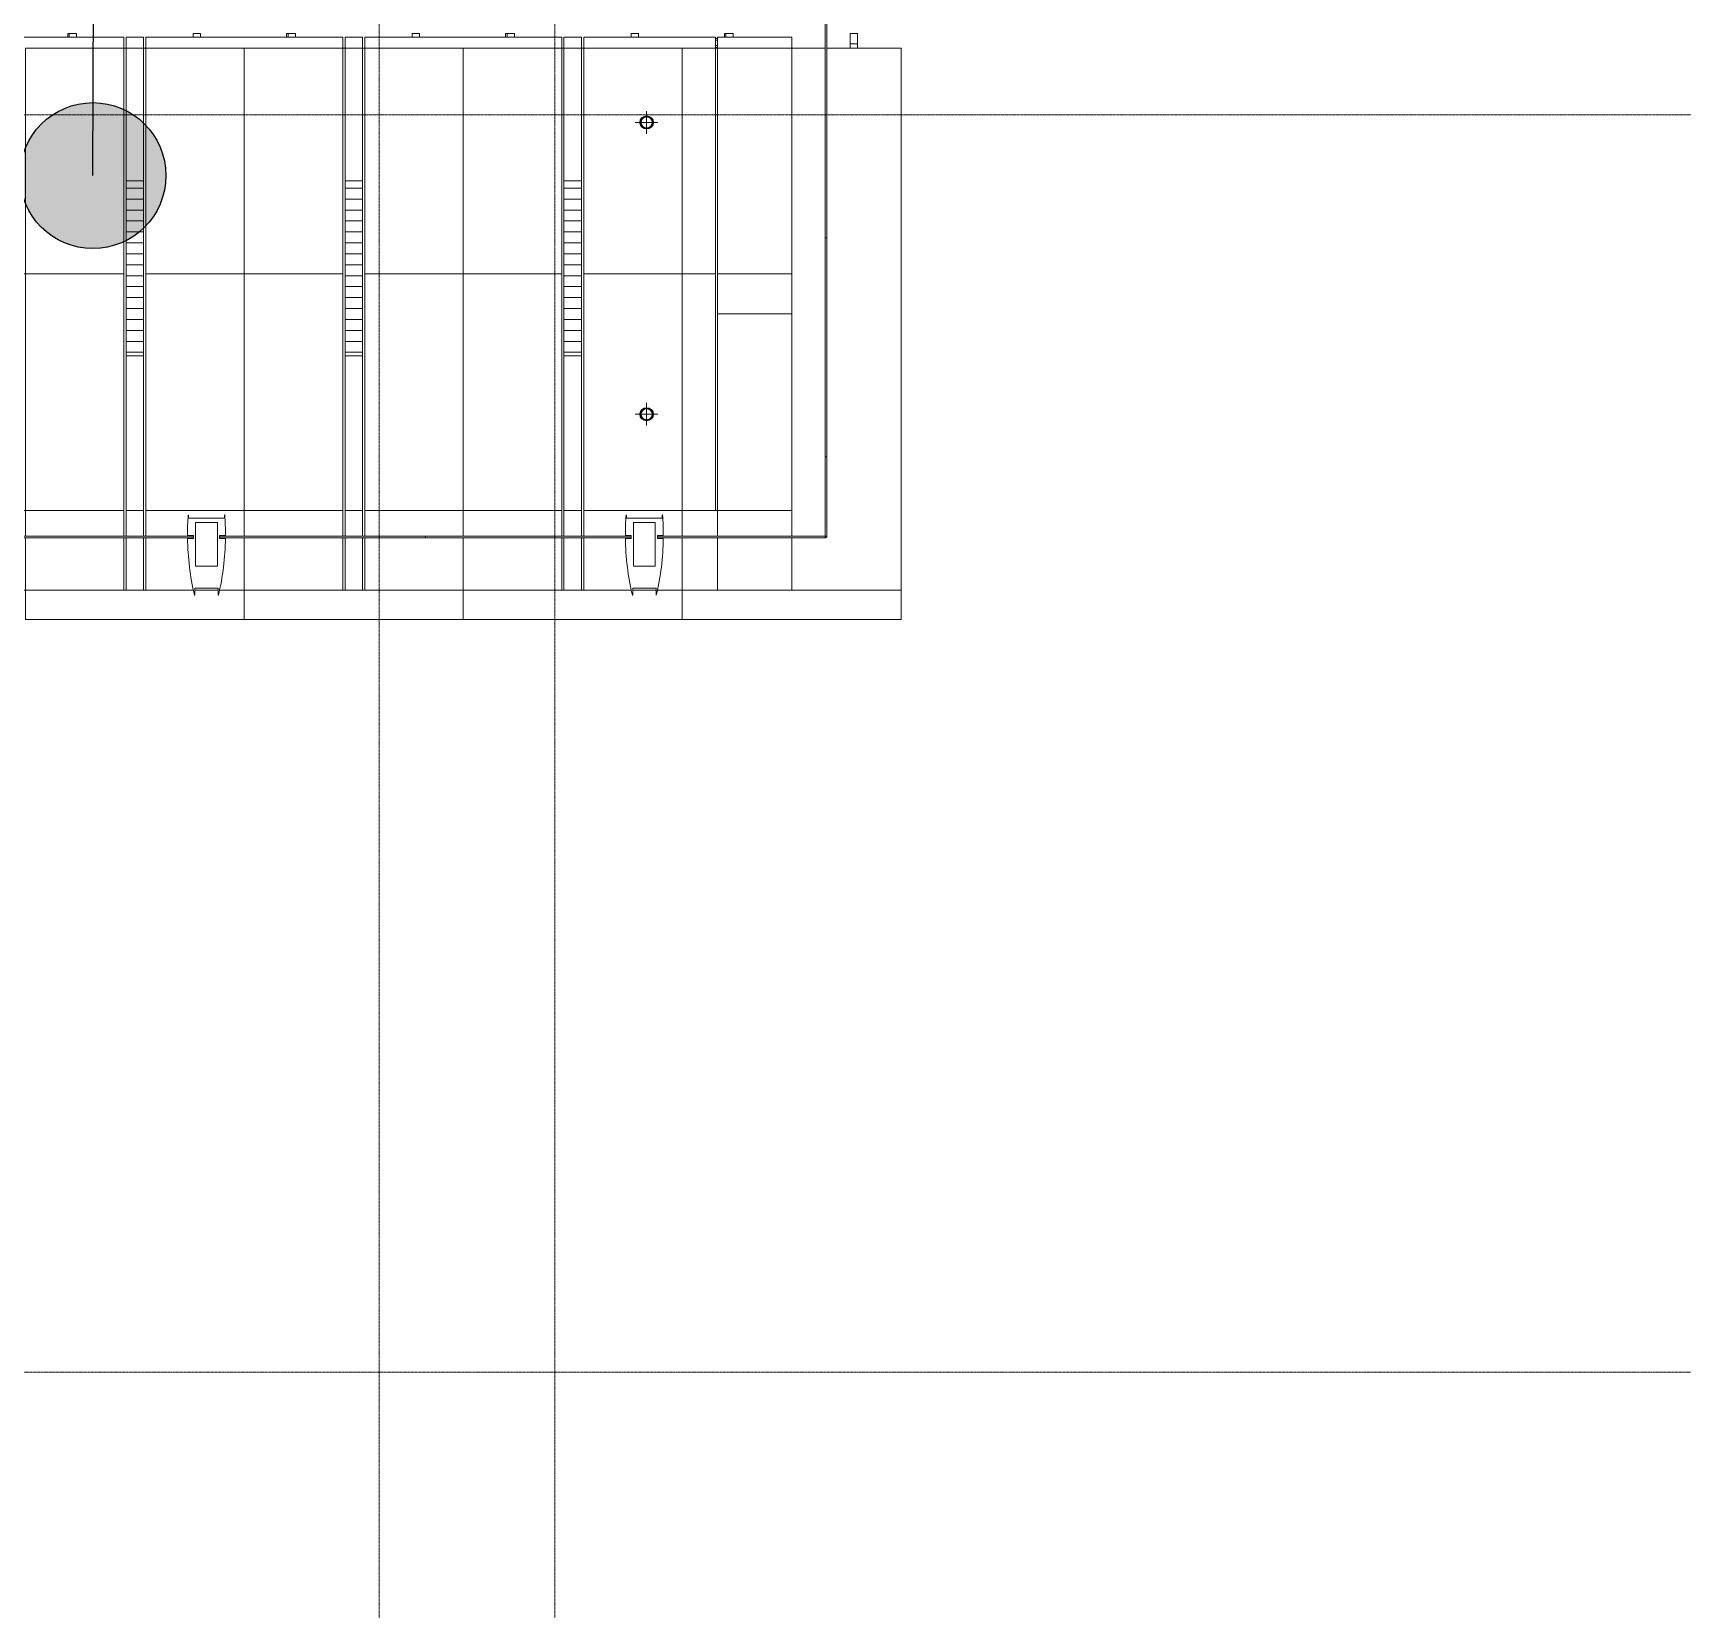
# Model space of a CAD drawing. Header units: millimetres. Extents: x 984 to 425800, y -34355 to 59419.
# Drawn here: x 144643 to 155948, y 1956 to 12756 of the extents above; entities that cross this region are included whole.
import ezdxf

# ---------------------------------------------------------------- set-up
doc = ezdxf.new("R2010")
doc.units = ezdxf.units.MM
doc.linetypes.add('DPA_Grid _ Level 100', pattern=[10, 5.5, -1.6, 1.3, -1.6])
for name, color, linetype, lineweight in [('A-DETL-GENF', 2, 'Continuous', 35), ('A-GLAZ-CURT', 2, 'Continuous', 9), ('A-GLAZ-CWMG', 2, 'Continuous', 9), ('A-ROOM-IDEN', 3, 'Continuous', 25), ('E-LITE-EQPM', 2, 'Continuous', 9), ('S-GRID', 251, 'Continuous', 9)]:
    doc.layers.add(name, color=color, linetype=linetype, lineweight=lineweight)

# ---------------------------------------------------------------- blocks, each defined once
blk = doc.blocks.new('DPA_CP_Entrance Canopy Lower - Depth 4200-V4-4110-01 GROUND LEVEL - REFLECTED CEILING PLAN')
at = {"layer": 'A-GLAZ-CURT'}
for p, q in [((-878507, 12652), (-878507, 9308)), ((-877007, 12652), (-878507, 12652)), ((-877817, 12652), (-877832, 12652)), ((-877817, 12652), (-877832, 12652)), ((-877817, 12652), (-877832, 12652)), ((-877682, 12652), (-877697, 12652)), ((-877682, 12652), (-877697, 12652)), ((-877682, 12652), (-877697, 12652)), ((-877007, 9308), (-877007, 12652)), ((-878507, 9296), (-878507, 8937)), ((-877007, 8937), (-877007, 9296)), ((-878507, 8937), (-878507, 8737)), ((-878507, 8737), (-878507, 8937)), ((-877355, 8937), (-878507, 8937)), ((-877355, 8937), (-878507, 8937)), ((-877186, 8937), (-877347, 8937)), ((-877186, 8937), (-877347, 8937)), ((-877007, 8937), (-877178, 8937)), ((-877007, 8937), (-877178, 8937)), ((-877007, 8937), (-877007, 8737)), ((-877007, 8737), (-877007, 8937)), ((-877007, 8737), (-878507, 8737)), ((-877007, 8737), (-878507, 8737))]:
    blk.add_line(p, q, dxfattribs=at)
blk = doc.blocks.new('DPA_CP_Entrance Canopy Lower - Depth 4200-V2-4110-01 GROUND LEVEL - REFLECTED CEILING PLAN')
at = {"layer": 'A-GLAZ-CURT'}
for p, q in [((-883007, 12652), (-883007, 9308)), ((-881507, 12652), (-883007, 12652)), ((-882317, 12652), (-882332, 12652)), ((-882317, 12652), (-882332, 12652)), ((-882317, 12652), (-882332, 12652)), ((-882182, 12652), (-882197, 12652)), ((-882182, 12652), (-882197, 12652)), ((-882182, 12652), (-882197, 12652)), ((-881507, 9308), (-881507, 12652)), ((-883007, 9296), (-883007, 8937)), ((-881507, 8937), (-881507, 9296)), ((-883007, 8937), (-883007, 8737)), ((-883007, 8737), (-883007, 8937)), ((-881507, 8937), (-883007, 8937)), ((-881507, 8937), (-883007, 8937)), ((-881507, 8937), (-881507, 8737)), ((-881507, 8737), (-881507, 8937)), ((-881507, 8737), (-883007, 8737)), ((-881507, 8737), (-883007, 8737))]:
    blk.add_line(p, q, dxfattribs=at)
blk = doc.blocks.new('DPA_CP_Entrance Canopy Lower - Depth 4200-V5-4110-01 GROUND LEVEL - REFLECTED CEILING PLAN')
at = {"layer": 'A-GLAZ-CURT'}
for p, q in [((-868007, 12652), (-868007, 9308)), ((-867028, 12652), (-868007, 12652)), ((-867766, 12652), (-867778, 12652)), ((-867766, 12652), (-867778, 12652)), ((-867766, 12652), (-867778, 12652)), ((-867028, 12652), (-867257, 12652)), ((-867028, 12652), (-867257, 12652)), ((-867028, 12652), (-867257, 12652)), ((-866507, 12652), (-867016, 12652)), ((-866507, 12652), (-867016, 12652)), ((-866507, 12652), (-867016, 12652)), ((-866507, 12652), (-867016, 12652)), ((-866557, 12652), (-866507, 12652)), ((-866507, 12652), (-866557, 12652)), ((-866507, 9288), (-866507, 12652)), ((-866507, 12652), (-866507, 9287)), ((-866507, 12652), (-866507, 9337)), ((-866507, 9337), (-866507, 12652)), ((-866507, 8937), (-866507, 12652)), ((-866507, 12652), (-866507, 8992)), ((-868007, 9296), (-868007, 8937)), ((-866507, 9317), (-866507, 9337)), ((-866507, 9337), (-866507, 9312)), ((-866507, 9072), (-866507, 9317)), ((-866507, 9312), (-866507, 9077)), ((-866507, 9077), (-866507, 8987)), ((-866507, 8992), (-866507, 9072)), ((-868007, 8937), (-868007, 8737)), ((-868007, 8737), (-868007, 8937)), ((-866507, 8937), (-868007, 8937)), ((-866507, 8937), (-868007, 8937)), ((-866507, 8992), (-866507, 9022)), ((-866507, 9022), (-866507, 8992)), ((-866507, 9017), (-866507, 8737)), ((-866507, 8987), (-866507, 9017)), ((-866507, 8737), (-866507, 8987)), ((-866507, 8987), (-866507, 8937)), ((-866507, 8737), (-868007, 8737)), ((-866507, 8737), (-868007, 8737))]:
    blk.add_line(p, q, dxfattribs=at)
blk = doc.blocks.new('System Panel - Entrance Glazed 12mm-14851400-4110-01 GROUND LEVEL - REFLECTED CEILING PLAN')
at = {"layer": 'A-GLAZ-CURT'}
for p, q in [((-750, -6), (-750, 6)), ((-750, 6), (750, 6)), ((750, 6), (750, -6)), ((750, -6), (-750, -6))]:
    blk.add_line(p, q, dxfattribs=at)
blk = doc.blocks.new('System Panel - Entrance Glazed 12mm-14851401-4110-01 GROUND LEVEL - REFLECTED CEILING PLAN')
at = {"layer": 'A-GLAZ-CURT'}
for p, q in [((-750, -6), (-750, 6)), ((-750, 6), (750, 6)), ((750, 6), (750, -6)), ((750, -6), (-750, -6))]:
    blk.add_line(p, q, dxfattribs=at)
blk = doc.blocks.new('System Panel - Entrance Glazed 12mm-14851402-4110-01 GROUND LEVEL - REFLECTED CEILING PLAN')
at = {"layer": 'A-GLAZ-CURT'}
for p, q in [((-275, -6), (-275, 6)), ((-275, 6), (275, 6)), ((275, 6), (275, -6)), ((275, -6), (-275, -6))]:
    blk.add_line(p, q, dxfattribs=at)
blk = doc.blocks.new('System Panel - Entrance Glazed 12mm-14851403-4110-01 GROUND LEVEL - REFLECTED CEILING PLAN')
at = {"layer": 'A-GLAZ-CURT'}
for p, q in [((-577, -6), (-577, 6)), ((-577, 6), (577, 6)), ((577, 6), (577, -6)), ((577, -6), (-577, -6))]:
    blk.add_line(p, q, dxfattribs=at)
blk = doc.blocks.new('System Panel - Entrance Glazed 12mm-14851404-4110-01 GROUND LEVEL - REFLECTED CEILING PLAN')
at = {"layer": 'A-GLAZ-CURT'}
for p, q in [((-705, -6), (-705, 6)), ((-705, 6), (705, 6)), ((705, 6), (705, -6)), ((705, -6), (-705, -6))]:
    blk.add_line(p, q, dxfattribs=at)
blk = doc.blocks.new('Rectangular Mullion - 250x550mm-5766523-4110-01 GROUND LEVEL - REFLECTED CEILING PLAN')
at = {"layer": 'A-DETL-GENF', "lineweight": 9}
for p, q in [((-125, 151), (-123, 151)), ((-125, 151), (-123, 151)), ((-75, -200), (-75, 100)), ((-75, 100), (75, 100)), ((75, -200), (75, 100)), ((-75, -200), (75, -200))]:
    blk.add_line(p, q, dxfattribs=at)
blk = doc.blocks.new('Rectangular Mullion - Mullion_Entrance Column Glass-14851399-4110-01 GROUND LEVEL - REFLECTED CEILING PLAN')
at = {"layer": 'A-GLAZ-CWMG'}
for p, q in [((-123, 150), (-125, 150)), ((-123, 130), (-123, 150)), ((123, 130), (-123, 130)), ((125, 150), (123, 150)), ((123, 150), (123, 130)), ((-130, 10), (-90, 10)), ((-90, 10), (-90, -10)), ((90, -10), (90, 10)), ((90, 10), (130, 10)), ((-90, -10), (-130, -10)), ((130, -10), (90, -10)), ((-82, -399), (-80, -399)), ((-80, -399), (-80, -350)), ((-80, -350), (80, -350)), ((80, -350), (80, -399)), ((80, -399), (82, -399))]:
    blk.add_line(p, q, dxfattribs=at)
for centre, start, end in [((1690, 16), 175.7511, 180.1633), ((-1690, 16), 359.8367, 4.2489), ((1690, 16), 180.7931, 193.1897), ((-1690, 16), 346.8103, 359.2069)]:
    blk.add_arc(centre, 1820, start, end, dxfattribs=at)
blk = doc.blocks.new('DPA_CP_Entrance Canopy Curve_Ent 2_Edge Rev B-1 - Entrance Canopy Curve_Left-V123-4110-01 GROUND LEVEL - REFLECTED CEILING PLAN')
at = {"layer": 'A-GLAZ-CURT'}
for p, q in [((-879717, 12752), (-879717, 12727)), ((-879717, 12727), (-879717, 12752)), ((-879707, 12752), (-879717, 12752)), ((-879717, 12752), (-879707, 12752)), ((-879707, 12752), (-879707, 12727)), ((-879707, 12727), (-879707, 12752)), ((-879707, 12727), (-879707, 12752)), ((-879707, 12752), (-879707, 12727)), ((-879707, 12727), (-879707, 12752)), ((-879707, 12752), (-879707, 12727)), ((-879707, 12727), (-879707, 12752)), ((-879707, 12752), (-879707, 12727)), ((-879657, 12752), (-879707, 12752)), ((-879657, 12752), (-879707, 12752)), ((-879657, 12752), (-879707, 12752)), ((-879707, 12752), (-879657, 12752)), ((-879707, 12752), (-879657, 12752)), ((-879707, 12752), (-879657, 12752)), ((-879657, 12727), (-879657, 12752)), ((-879657, 12752), (-879657, 12727)), ((-879657, 12727), (-879657, 12752)), ((-879657, 12752), (-879657, 12727)), ((-879657, 12727), (-879657, 12752)), ((-879657, 12752), (-879657, 12727)), ((-878857, 12727), (-878857, 12752)), ((-878857, 12752), (-878857, 12727)), ((-878857, 12727), (-878857, 12752)), ((-878857, 12752), (-878857, 12727)), ((-878857, 12727), (-878857, 12752)), ((-878857, 12752), (-878857, 12727)), ((-878807, 12752), (-878857, 12752)), ((-878807, 12752), (-878857, 12752)), ((-878807, 12752), (-878857, 12752)), ((-878857, 12752), (-878807, 12752)), ((-878857, 12752), (-878807, 12752)), ((-878857, 12752), (-878807, 12752)), ((-878807, 12727), (-878807, 12752)), ((-878807, 12752), (-878807, 12727)), ((-878807, 12727), (-878807, 12752)), ((-878807, 12752), (-878807, 12727)), ((-878807, 12727), (-878807, 12752)), ((-878807, 12752), (-878807, 12727))]:
    blk.add_line(p, q, dxfattribs=at)
blk = doc.blocks.new('DPA_CP_Entrance Canopy Curve_Ent 2_Edge Rev B-1 - Entrance Canopy Curve_Left-V125-4110-01 GROUND LEVEL - REFLECTED CEILING PLAN')
at = {"layer": 'A-GLAZ-CURT'}
for p, q in [((-867766, 12719), (-867778, 12719)), ((-867778, 12719), (-867766, 12719)), ((-867778, 12707), (-867766, 12707)), ((-867778, 12707), (-867766, 12707)), ((-867766, 12669), (-867778, 12669)), ((-867778, 12669), (-867766, 12669)), ((-867717, 12752), (-867717, 12727)), ((-867717, 12727), (-867717, 12752)), ((-867707, 12752), (-867717, 12752)), ((-867717, 12752), (-867707, 12752)), ((-867707, 12752), (-867707, 12727)), ((-867707, 12727), (-867707, 12752)), ((-867707, 12727), (-867707, 12752)), ((-867707, 12752), (-867707, 12727)), ((-867707, 12727), (-867707, 12752)), ((-867707, 12752), (-867707, 12727)), ((-867707, 12727), (-867707, 12752)), ((-867707, 12752), (-867707, 12727)), ((-867657, 12752), (-867707, 12752)), ((-867657, 12752), (-867707, 12752)), ((-867657, 12752), (-867707, 12752)), ((-867707, 12752), (-867657, 12752)), ((-867707, 12752), (-867657, 12752)), ((-867707, 12752), (-867657, 12752)), ((-867657, 12727), (-867657, 12752)), ((-867657, 12752), (-867657, 12727)), ((-867657, 12727), (-867657, 12752)), ((-867657, 12752), (-867657, 12727)), ((-867657, 12727), (-867657, 12752)), ((-867657, 12752), (-867657, 12727)), ((-866857, 12712), (-866857, 12752)), ((-866857, 12752), (-866857, 12682)), ((-866857, 12712), (-866857, 12752)), ((-866857, 12752), (-866857, 12682)), ((-866857, 12712), (-866857, 12752)), ((-866857, 12752), (-866857, 12682)), ((-866807, 12752), (-866857, 12752)), ((-866807, 12752), (-866857, 12752)), ((-866807, 12752), (-866857, 12752)), ((-866857, 12752), (-866807, 12752)), ((-866857, 12752), (-866807, 12752)), ((-866857, 12752), (-866807, 12752)), ((-866857, 12682), (-866857, 12712)), ((-866857, 12682), (-866857, 12712)), ((-866857, 12682), (-866857, 12712)), ((-866857, 12682), (-866857, 12652)), ((-866857, 12652), (-866857, 12682)), ((-866807, 12682), (-866857, 12682)), ((-866807, 12682), (-866857, 12682)), ((-866807, 12682), (-866857, 12682)), ((-866857, 12682), (-866807, 12682)), ((-866857, 12682), (-866807, 12682)), ((-866857, 12682), (-866807, 12682)), ((-866857, 12682), (-866807, 12682)), ((-866857, 12682), (-866807, 12682)), ((-866807, 12682), (-866807, 12752)), ((-866807, 12752), (-866807, 12712)), ((-866807, 12682), (-866807, 12752)), ((-866807, 12752), (-866807, 12712)), ((-866807, 12682), (-866807, 12752)), ((-866807, 12752), (-866807, 12712)), ((-866807, 12712), (-866807, 12682)), ((-866807, 12712), (-866807, 12682)), ((-866807, 12712), (-866807, 12682)), ((-866807, 12682), (-866807, 12652)), ((-866807, 12652), (-866807, 12682)), ((-867778, 12657), (-867766, 12657)), ((-867778, 12657), (-867766, 12657)), ((-866507, 12532), (-866507, 12607)), ((-866507, 12605), (-866507, 12582)), ((-866507, 12557), (-866507, 12582)), ((-866507, 10737), (-866507, 12557)), ((-866507, 12532), (-866507, 10732)), ((-866507, 10737), (-866507, 10482)), ((-866507, 10257), (-866507, 10732)), ((-866507, 10707), (-866507, 10727)), ((-866507, 10725), (-866507, 10706)), ((-866507, 10707), (-866507, 10502)), ((-866507, 10706), (-866507, 10482)), ((-866507, 10488), (-866507, 10407)), ((-866507, 10458), (-866507, 10257)), ((-866507, 10407), (-866507, 10457))]:
    blk.add_line(p, q, dxfattribs=at)
blk = doc.blocks.new('System Panel - DPA-AR_Metal Ceiling Rectangular Panel-16094602-4110-01 GROUND LEVEL - REFLECTED CEILING PLAN')
at = {"layer": 'A-GLAZ-CURT'}
for p, q in [((-867766, 9308), (-867766, 9483)), ((-867766, 9483), (-867257, 9483)), ((-867257, 9483), (-867257, 9308)), ((-867766, 8937), (-867766, 9296)), ((-867257, 9296), (-867257, 8937)), ((-867766, 8937), (-867257, 8937)), ((-867257, 8937), (-867766, 8937))]:
    blk.add_line(p, q, dxfattribs=at)
blk = doc.blocks.new('DPA_CP_Metal Ceiling Luminaire - Linear Luminaire Entrance-V144-4110-01 GROUND LEVEL - REFLECTED CEILING PLAN')
at = {"layer": 'A-GLAZ-CURT'}
h = blk.add_hatch(dxfattribs=at)
h.set_pattern_fill('FP_19', color=256, style=0, pattern_type=2)
h.set_pattern_definition([(0, (-868791.046, 10942.52), (0, -75), [])])
h.paths.add_polyline_path([(-870197, 10543), (-870197, 11743), (-870317, 11743), (-870317, 10543), (-870225, 10543)])
for p, q in [((-870317, 11743), (-870197, 11743)), ((-870317, 10543), (-870317, 11743)), ((-870197, 11743), (-870197, 10543)), ((-870197, 10543), (-870317, 10543))]:
    blk.add_line(p, q, dxfattribs=at)
blk = doc.blocks.new('DPA_CP_Metal Ceiling Panel - Vertical Panel Entrance-16090617-4110-01 GROUND LEVEL - REFLECTED CEILING PLAN')
at = {"layer": 'A-GLAZ-CURT'}
for p, q in [((-870317, 10543), (-870197, 10543)), ((-870317, 10543), (-870317, 9483)), ((-870317, 10543), (-870197, 10543)), ((-870317, 9483), (-870317, 10543)), ((-870197, 10543), (-870197, 9483)), ((-870197, 10543), (-870197, 9483)), ((-870317, 9483), (-870197, 9483)), ((-870197, 9483), (-870317, 9483))]:
    blk.add_line(p, q, dxfattribs=at)
blk = doc.blocks.new('System Panel - DPA-AR_Metal Ceiling Rectangular Panel-16090578-4110-01 GROUND LEVEL - REFLECTED CEILING PLAN')
at = {"layer": 'A-GLAZ-CURT'}
for p, q in [((-870182, 9483), (-870182, 11105)), ((-870182, 11105), (-868832, 11105)), ((-868832, 11105), (-868832, 9483)), ((-868832, 9483), (-870182, 9483))]:
    blk.add_line(p, q, dxfattribs=at)
blk = doc.blocks.new('System Panel - DPA-AR_Metal Ceiling Rectangular Panel-16094432-4110-01 GROUND LEVEL - REFLECTED CEILING PLAN')
at = {"layer": 'A-GLAZ-CURT'}
for p, q in [((-868682, 9483), (-868682, 11105)), ((-868682, 11105), (-867778, 11105)), ((-867778, 11105), (-867778, 9483)), ((-867778, 9483), (-868682, 9483))]:
    blk.add_line(p, q, dxfattribs=at)
blk = doc.blocks.new('System Panel - DPA-AR_Metal Ceiling Rectangular Panel-V145-4110-01 GROUND LEVEL - REFLECTED CEILING PLAN')
at = {"layer": 'A-GLAZ-CURT'}
for p, q in [((-868832, 12727), (-870182, 12727)), ((-870182, 12727), (-870182, 12652)), ((-870182, 11105), (-870182, 12727)), ((-870182, 12727), (-868832, 12727)), ((-868832, 12652), (-868832, 12727)), ((-868832, 12727), (-868832, 11105)), ((-868832, 11105), (-870182, 11105))]:
    blk.add_line(p, q, dxfattribs=at)
blk = doc.blocks.new('DPA_CP_Metal Ceiling Panel - Vertical Panel Entrance-12692899-4110-01 GROUND LEVEL - REFLECTED CEILING PLAN')
at = {"layer": 'A-GLAZ-CURT'}
for p, q in [((-870317, 12728), (-870197, 12728)), ((-870317, 12728), (-870317, 11743)), ((-870317, 12728), (-870317, 12652)), ((-870197, 12728), (-870317, 12728)), ((-870317, 12728), (-870197, 12728)), ((-870317, 11743), (-870317, 12728)), ((-870197, 12728), (-870197, 11743)), ((-870197, 12652), (-870197, 12728)), ((-870197, 12728), (-870197, 11743)), ((-870317, 11743), (-870197, 11743)), ((-870197, 11743), (-870317, 11743))]:
    blk.add_line(p, q, dxfattribs=at)
blk = doc.blocks.new('System Panel - DPA-AR_Metal Ceiling Rectangular Panel-V146-4110-01 GROUND LEVEL - REFLECTED CEILING PLAN')
at = {"layer": 'A-GLAZ-CURT'}
for p, q in [((-867778, 12727), (-868682, 12727)), ((-868682, 12727), (-868682, 12652)), ((-868682, 11105), (-868682, 12727)), ((-868682, 12727), (-867778, 12727)), ((-867778, 12652), (-867778, 12727)), ((-867778, 12727), (-867778, 11105)), ((-867778, 11105), (-868682, 11105))]:
    blk.add_line(p, q, dxfattribs=at)
blk = doc.blocks.new('System Panel - DPA-AR_Metal Ceiling Rectangular Panel-V147-4110-01 GROUND LEVEL - REFLECTED CEILING PLAN')
at = {"layer": 'A-GLAZ-CURT'}
for p, q in [((-871682, 12727), (-871682, 12652)), ((-871682, 11105), (-871682, 12727)), ((-871682, 12727), (-870332, 12727)), ((-870332, 12727), (-871678, 12727)), ((-870332, 12652), (-870332, 12727)), ((-870332, 12727), (-870332, 11105)), ((-870332, 11105), (-871682, 11105))]:
    blk.add_line(p, q, dxfattribs=at)
blk = doc.blocks.new('System Panel - DPA-AR_Metal Ceiling Rectangular Panel-16094402-4110-01 GROUND LEVEL - REFLECTED CEILING PLAN')
at = {"layer": 'A-GLAZ-CURT'}
for p, q in [((-867257, 12727), (-867766, 12727)), ((-867766, 12727), (-867766, 12652)), ((-867766, 11105), (-867766, 12727)), ((-867766, 12727), (-867257, 12727)), ((-867257, 12652), (-867257, 12727)), ((-867257, 12727), (-867257, 11105)), ((-867257, 11105), (-867766, 11105))]:
    blk.add_line(p, q, dxfattribs=at)
blk = doc.blocks.new('D1 - D1-12676964-4110-01 GROUND LEVEL - REFLECTED CEILING PLAN')
at = {"layer": 'A-DETL-GENF', "lineweight": 25}
for radius in [45, 40]:
    blk.add_circle((0, 0), radius, dxfattribs=at)
at = {"layer": 'E-LITE-EQPM'}
for p, q in [((-77.5, 0), (77.5, 0)), ((0, 77.5), (0, -77.5))]:
    blk.add_line(p, q, dxfattribs=at)
blk.add_circle((0, 0), 38, dxfattribs=at)
blk = doc.blocks.new('System Panel - DPA-AR_Metal Ceiling Rectangular Panel-16093440-4110-01 GROUND LEVEL - REFLECTED CEILING PLAN')
at = {"layer": 'A-GLAZ-CURT'}
for p, q in [((-871682, 9308), (-871682, 9483)), ((-871682, 9483), (-870332, 9483)), ((-870332, 9483), (-870332, 9308)), ((-871682, 8937), (-871682, 9296)), ((-870332, 9296), (-870332, 8937)), ((-871682, 8937), (-871355, 8937)), ((-871355, 8937), (-871682, 8937)), ((-871347, 8937), (-871186, 8937)), ((-871186, 8937), (-871347, 8937)), ((-871178, 8937), (-870332, 8937)), ((-870332, 8937), (-871178, 8937))]:
    blk.add_line(p, q, dxfattribs=at)
blk = doc.blocks.new('DPA_CP_Metal Ceiling Panel - Vertical Panel Entrance-16093423-4110-01 GROUND LEVEL - REFLECTED CEILING PLAN')
at = {"layer": 'A-GLAZ-CURT'}
for p, q in [((-870317, 9483), (-870197, 9483)), ((-870317, 9483), (-870317, 9308)), ((-870317, 9483), (-870197, 9483)), ((-870317, 9308), (-870317, 9483)), ((-870197, 9483), (-870197, 9308)), ((-870197, 9483), (-870197, 9308)), ((-870317, 9296), (-870317, 8937)), ((-870317, 8937), (-870317, 9296)), ((-870197, 9296), (-870197, 8937)), ((-870197, 9296), (-870197, 8937)), ((-870317, 8937), (-870197, 8937)), ((-870317, 8937), (-870197, 8937)), ((-870197, 8937), (-870317, 8937))]:
    blk.add_line(p, q, dxfattribs=at)
blk = doc.blocks.new('System Panel - DPA-AR_Metal Ceiling Rectangular Panel-V191-4110-01 GROUND LEVEL - REFLECTED CEILING PLAN')
at = {"layer": 'A-GLAZ-CURT'}
for p, q in [((-870182, 9308), (-870182, 9483)), ((-870182, 9483), (-868832, 9483)), ((-868832, 9483), (-868832, 9308)), ((-870182, 8937), (-870182, 9296)), ((-868832, 9296), (-868832, 8937)), ((-870182, 8937), (-868832, 8937)), ((-868832, 8937), (-870182, 8937))]:
    blk.add_line(p, q, dxfattribs=at)
blk = doc.blocks.new('System Panel - DPA-AR_Metal Ceiling Rectangular Panel-16094478-4110-01 GROUND LEVEL - REFLECTED CEILING PLAN')
at = {"layer": 'A-GLAZ-CURT'}
for p, q in [((-868682, 9308), (-868682, 9483)), ((-868682, 9483), (-867766, 9483)), ((-867766, 9483), (-867766, 9308)), ((-868682, 8937), (-868682, 9296)), ((-867766, 9296), (-867766, 8937)), ((-868682, 8937), (-868355, 8937)), ((-868355, 8937), (-868682, 8937)), ((-868347, 8937), (-868186, 8937)), ((-868186, 8937), (-868347, 8937)), ((-868178, 8937), (-867766, 8937)), ((-867766, 8937), (-868178, 8937))]:
    blk.add_line(p, q, dxfattribs=at)
blk = doc.blocks.new('System Panel - DPA-AR_Metal Ceiling Rectangular Panel-16094638-4110-01 GROUND LEVEL - REFLECTED CEILING PLAN')
at = {"layer": 'A-GLAZ-CURT'}
for p, q in [((-867766, 9483), (-867766, 10832)), ((-867766, 10832), (-867257, 10832)), ((-867257, 10832), (-867257, 9483)), ((-867257, 9483), (-867766, 9483))]:
    blk.add_line(p, q, dxfattribs=at)
blk = doc.blocks.new('System Panel - DPA-AR_Metal Ceiling Rectangular Panel-16094639-4110-01 GROUND LEVEL - REFLECTED CEILING PLAN')
at = {"layer": 'A-GLAZ-CURT'}
for p, q in [((-867766, 10832), (-867766, 11105)), ((-867766, 11105), (-867257, 11105)), ((-867257, 11105), (-867257, 10832)), ((-867257, 10832), (-867766, 10832))]:
    blk.add_line(p, q, dxfattribs=at)

msp = doc.modelspace()

# ---------------------------------------------------------------- hatches: boundary and pattern name
at = {"layer": 'A-ROOM-IDEN'}
h = msp.add_hatch(color=256, dxfattribs=at)
edge = h.paths.add_edge_path()
edge.add_arc((145053.9, 11778.4), 500, 0, 360)

# ---------------------------------------------------------------- linework, layer by layer
msp.add_line((145053.9, 11778.4), (145073.4, 19729.5), dxfattribs=at)
msp.add_circle((145053.9, 11778.4), 500, dxfattribs=at)
at = {"layer": 'S-GRID', "linetype": 'DPA_Grid _ Level 100'}
for p, q in [((147015.8, -30742.3), (147015.8, 54919.2)), ((148217.7, -30742.3), (148217.7, 54038.7)), ((415577.1, 12194), (59238.8, 12194)), ((414674.9, 3579), (59238.8, 3579))]:
    msp.add_line(p, q, dxfattribs=at)

# ---------------------------------------------------------------- block references
at = {"layer": 'A-GLAZ-CURT'}
for name, p, rotation in [('System Panel - Entrance Glazed 12mm-14851400-4110-01 GROUND LEVEL - REFLECTED CEILING PLAN', (150075.8, 12102), 270), ('System Panel - Entrance Glazed 12mm-14851401-4110-01 GROUND LEVEL - REFLECTED CEILING PLAN', (150075.8, 10602), 270), ('System Panel - Entrance Glazed 12mm-14851402-4110-01 GROUND LEVEL - REFLECTED CEILING PLAN', (150075.8, 9577), 270), ('System Panel - Entrance Glazed 12mm-14851404-4110-01 GROUND LEVEL - REFLECTED CEILING PLAN', (145036.8, 9302), 180), ('System Panel - Entrance Glazed 12mm-14851404-4110-01 GROUND LEVEL - REFLECTED CEILING PLAN', (146626.8, 9302), 180), ('System Panel - Entrance Glazed 12mm-14851404-4110-01 GROUND LEVEL - REFLECTED CEILING PLAN', (148036.8, 9302), 180), ('System Panel - Entrance Glazed 12mm-14851403-4110-01 GROUND LEVEL - REFLECTED CEILING PLAN', (149498.8, 9302), 180)]:
    msp.add_blockref(name, p, dxfattribs=dict(at, rotation=rotation))
for name, p in [('System Panel - DPA-AR_Metal Ceiling Rectangular Panel-V145-4110-01 GROUND LEVEL - REFLECTED CEILING PLAN', (1014098.2, 0)), ('DPA_CP_Entrance Canopy Curve_Ent 2_Edge Rev B-1 - Entrance Canopy Curve_Left-V123-4110-01 GROUND LEVEL - REFLECTED CEILING PLAN', (1024598.2, 0)), ('DPA_CP_Metal Ceiling Panel - Vertical Panel Entrance-12692899-4110-01 GROUND LEVEL - REFLECTED CEILING PLAN', (1015598.2, 0)), ('System Panel - DPA-AR_Metal Ceiling Rectangular Panel-V147-4110-01 GROUND LEVEL - REFLECTED CEILING PLAN', (1017098.2, 0)), ('DPA_CP_Entrance Canopy Curve_Ent 2_Edge Rev B-1 - Entrance Canopy Curve_Left-V123-4110-01 GROUND LEVEL - REFLECTED CEILING PLAN', (1026098.2, 0)), ('DPA_CP_Metal Ceiling Panel - Vertical Panel Entrance-12692899-4110-01 GROUND LEVEL - REFLECTED CEILING PLAN', (1017098.2, 0)), ('System Panel - DPA-AR_Metal Ceiling Rectangular Panel-V145-4110-01 GROUND LEVEL - REFLECTED CEILING PLAN', (1017098.2, 0)), ('DPA_CP_Entrance Canopy Curve_Ent 2_Edge Rev B-1 - Entrance Canopy Curve_Left-V123-4110-01 GROUND LEVEL - REFLECTED CEILING PLAN', (1027598.2, 0)), ('DPA_CP_Metal Ceiling Panel - Vertical Panel Entrance-12692899-4110-01 GROUND LEVEL - REFLECTED CEILING PLAN', (1018598.2, 0)), ('System Panel - DPA-AR_Metal Ceiling Rectangular Panel-V146-4110-01 GROUND LEVEL - REFLECTED CEILING PLAN', (1017098.2, 0)), ('DPA_CP_Entrance Canopy Curve_Ent 2_Edge Rev B-1 - Entrance Canopy Curve_Left-V125-4110-01 GROUND LEVEL - REFLECTED CEILING PLAN', (1017098.2, 0)), ('System Panel - DPA-AR_Metal Ceiling Rectangular Panel-16094402-4110-01 GROUND LEVEL - REFLECTED CEILING PLAN', (1017098.2, 0)), ('DPA_CP_Entrance Canopy Lower - Depth 4200-V4-4110-01 GROUND LEVEL - REFLECTED CEILING PLAN', (1023098.2, 0)), ('DPA_CP_Entrance Canopy Lower - Depth 4200-V2-4110-01 GROUND LEVEL - REFLECTED CEILING PLAN', (1029098.2, 0)), ('DPA_CP_Entrance Canopy Lower - Depth 4200-V4-4110-01 GROUND LEVEL - REFLECTED CEILING PLAN', (1026098.2, 0)), ('DPA_CP_Entrance Canopy Lower - Depth 4200-V5-4110-01 GROUND LEVEL - REFLECTED CEILING PLAN', (1017098.2, 0)), ('DPA_CP_Metal Ceiling Luminaire - Linear Luminaire Entrance-V144-4110-01 GROUND LEVEL - REFLECTED CEILING PLAN', (1015598.2, 0)), ('DPA_CP_Metal Ceiling Luminaire - Linear Luminaire Entrance-V144-4110-01 GROUND LEVEL - REFLECTED CEILING PLAN', (1017098.2, 0)), ('DPA_CP_Metal Ceiling Luminaire - Linear Luminaire Entrance-V144-4110-01 GROUND LEVEL - REFLECTED CEILING PLAN', (1018598.2, 0)), ('System Panel - DPA-AR_Metal Ceiling Rectangular Panel-16090578-4110-01 GROUND LEVEL - REFLECTED CEILING PLAN', (1014098.2, 0)), ('System Panel - DPA-AR_Metal Ceiling Rectangular Panel-16090578-4110-01 GROUND LEVEL - REFLECTED CEILING PLAN', (1015598.2, 0)), ('System Panel - DPA-AR_Metal Ceiling Rectangular Panel-16090578-4110-01 GROUND LEVEL - REFLECTED CEILING PLAN', (1017098.2, 0)), ('System Panel - DPA-AR_Metal Ceiling Rectangular Panel-16094432-4110-01 GROUND LEVEL - REFLECTED CEILING PLAN', (1017098.2, 0)), ('System Panel - DPA-AR_Metal Ceiling Rectangular Panel-16094639-4110-01 GROUND LEVEL - REFLECTED CEILING PLAN', (1017098.2, 0)), ('System Panel - DPA-AR_Metal Ceiling Rectangular Panel-16094638-4110-01 GROUND LEVEL - REFLECTED CEILING PLAN', (1017098.2, 0)), ('DPA_CP_Metal Ceiling Panel - Vertical Panel Entrance-16090617-4110-01 GROUND LEVEL - REFLECTED CEILING PLAN', (1015598.2, 0)), ('DPA_CP_Metal Ceiling Panel - Vertical Panel Entrance-16090617-4110-01 GROUND LEVEL - REFLECTED CEILING PLAN', (1017098.2, 0)), ('DPA_CP_Metal Ceiling Panel - Vertical Panel Entrance-16090617-4110-01 GROUND LEVEL - REFLECTED CEILING PLAN', (1018598.2, 0)), ('System Panel - DPA-AR_Metal Ceiling Rectangular Panel-V191-4110-01 GROUND LEVEL - REFLECTED CEILING PLAN', (1014098.2, 0)), ('DPA_CP_Metal Ceiling Panel - Vertical Panel Entrance-16093423-4110-01 GROUND LEVEL - REFLECTED CEILING PLAN', (1015598.2, 0)), ('System Panel - DPA-AR_Metal Ceiling Rectangular Panel-16093440-4110-01 GROUND LEVEL - REFLECTED CEILING PLAN', (1017098.2, 0)), ('DPA_CP_Metal Ceiling Panel - Vertical Panel Entrance-16093423-4110-01 GROUND LEVEL - REFLECTED CEILING PLAN', (1017098.2, 0)), ('System Panel - DPA-AR_Metal Ceiling Rectangular Panel-V191-4110-01 GROUND LEVEL - REFLECTED CEILING PLAN', (1017098.2, 0)), ('DPA_CP_Metal Ceiling Panel - Vertical Panel Entrance-16093423-4110-01 GROUND LEVEL - REFLECTED CEILING PLAN', (1018598.2, 0)), ('System Panel - DPA-AR_Metal Ceiling Rectangular Panel-16094478-4110-01 GROUND LEVEL - REFLECTED CEILING PLAN', (1017098.2, 0)), ('System Panel - DPA-AR_Metal Ceiling Rectangular Panel-16094602-4110-01 GROUND LEVEL - REFLECTED CEILING PLAN', (1017098.2, 0))]:
    msp.add_blockref(name, p, dxfattribs=at)
at = {"layer": 'A-GLAZ-CWMG', "extrusion": (0, 0, -1)}
for name, p in [('Rectangular Mullion - Mullion_Entrance Column Glass-14851399-4110-01 GROUND LEVEL - REFLECTED CEILING PLAN', (-145831.8, 9302)), ('Rectangular Mullion - 250x550mm-5766523-4110-01 GROUND LEVEL - REFLECTED CEILING PLAN', (-145831.8, 9302)), ('Rectangular Mullion - Mullion_Entrance Column Glass-14851399-4110-01 GROUND LEVEL - REFLECTED CEILING PLAN', (-148831.8, 9302)), ('Rectangular Mullion - 250x550mm-5766523-4110-01 GROUND LEVEL - REFLECTED CEILING PLAN', (-148831.8, 9302))]:
    msp.add_blockref(name, p, dxfattribs=at)
at = {"layer": 'E-LITE-EQPM'}
for p in [(148847.4, 12143), (148847.4, 10143)]:
    msp.add_blockref('D1 - D1-12676964-4110-01 GROUND LEVEL - REFLECTED CEILING PLAN', p, dxfattribs=at)

doc.saveas('drawing.dxf')
